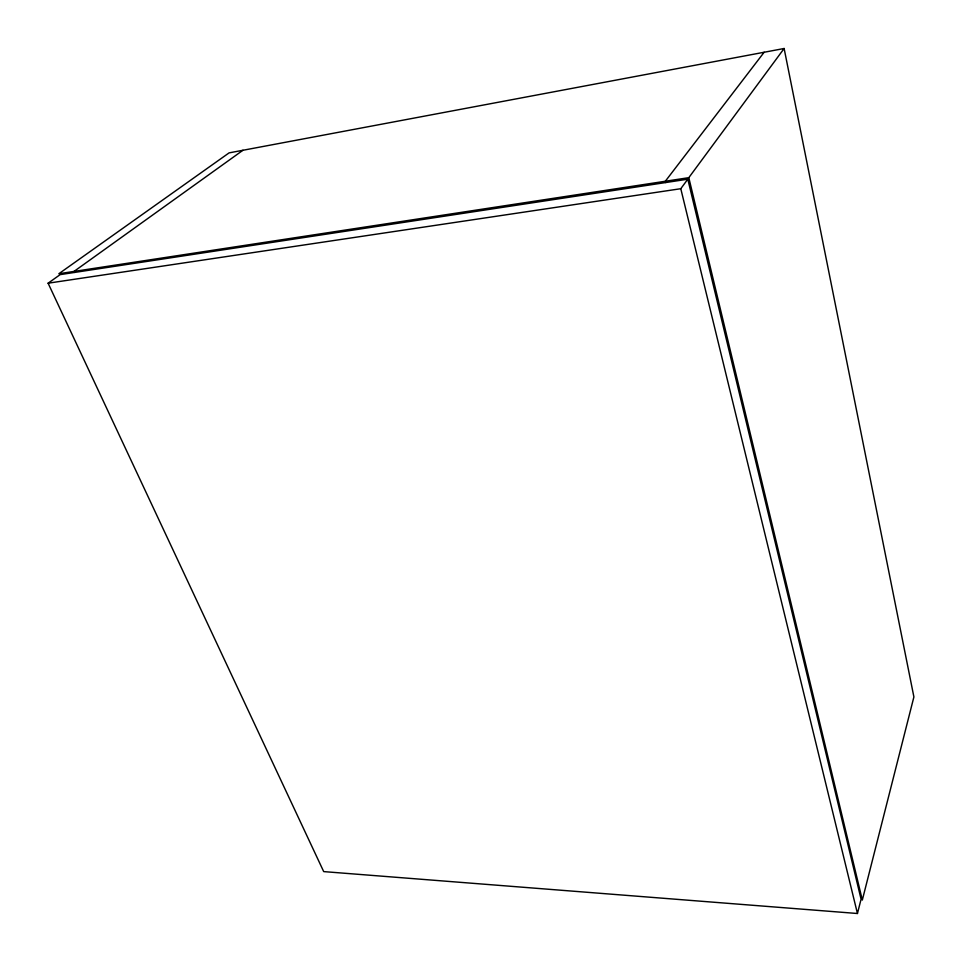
<?xml version="1.0" encoding="UTF-8"?>
<svg xmlns="http://www.w3.org/2000/svg" width="962" height="962" viewBox="0 0 962 962"><rect width="100%" height="100%" fill="white"/><g stroke="black" fill="none" stroke-linecap="round" stroke-linejoin="round"><path stroke-width="1.44" d="M857.443 913.503L861.074 899.217L687.806 179.185L60.161 274.627L48.1 283.201L323.701 871.608L857.443 913.503L680.783 188.708L687.806 179.185M688.804 177.669L784.126 48.497L913.9 696.933L862.325 900.059L688.804 177.669L58.85 273.737L229.1 152.874L784.126 48.497M764.141 52.249L665.319 181.253L665.644 182.552M242.953 150.264L74.026 271.416L74.495 272.438M48.1 283.201L680.783 188.708"/></g></svg>
